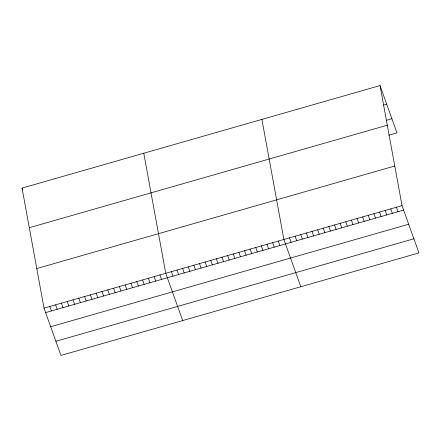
<?xml version="1.0" encoding="UTF-8"?>
<svg xmlns="http://www.w3.org/2000/svg" width="441" height="441" viewBox="0 0 441 441"><rect width="100%" height="100%" fill="white"/><g stroke="black" fill="none" stroke-linecap="round" stroke-linejoin="round"><path stroke-width="0.66" d="M380.043 85.576L402.021 205.633L418.95 252.908L60.957 355.424L44.028 308.149L22.05 188.092L380.043 85.576L396.972 132.851L388.846 135.178M383.571 105.063L386.696 104.164M386.283 120.332L391.911 118.723M29.304 227.71L387.297 125.2M36.774 268.53L394.772 166.014M44.028 308.149L402.021 205.633M45.627 312.603L403.62 210.092M50.687 326.731L408.68 224.221M55.897 341.29L413.89 238.779M396.398 207.248L397.991 211.702M390.77 208.858L392.369 213.312M385.147 210.467L386.74 214.927M379.519 212.077L381.118 216.537M373.896 213.692L375.489 218.146M368.268 215.302L369.867 219.756M362.645 216.911L364.238 221.365M357.017 218.521L358.616 222.981M351.394 220.136L352.987 224.59M345.766 221.746L347.365 226.2M340.143 223.355L341.736 227.81M334.515 224.965L336.114 229.425M328.892 226.575L330.485 231.034M323.264 228.19L324.863 232.644M317.641 229.8L319.234 234.254M312.013 231.409L313.612 235.869M306.39 233.019L307.983 237.479M300.762 234.634L302.361 239.088M295.139 236.244L296.732 240.698M289.511 237.853L291.104 242.307M300.812 286.738L283.883 239.463L261.904 119.406M278.26 241.073L279.853 245.532M272.632 242.688L274.23 247.142M267.009 244.297L268.602 248.752M261.381 245.907L262.979 250.367M255.758 247.517L257.351 251.976M250.13 249.132L251.728 253.586M244.507 250.742L246.1 255.196M238.879 252.351L240.477 256.805M233.256 253.961L234.849 258.42M227.628 255.571L229.226 260.03M222.005 257.186L223.598 261.64M216.377 258.795L217.975 263.249M210.754 260.405L212.347 264.865M205.126 262.015L206.724 266.474M199.503 263.63L201.096 268.084M193.875 265.239L195.473 269.694M188.252 266.849L189.845 271.303M182.624 268.459L184.222 272.918M177.001 270.068L178.594 274.528M171.373 271.684L172.971 276.138M182.673 320.568L165.75 273.293L143.766 153.236M159.951 274.952L161.549 279.407M154.157 276.612L155.75 281.071M148.358 278.271L149.957 282.731M142.564 279.93L144.157 284.39M136.765 281.59L138.364 286.049M130.971 283.249L132.565 287.708M125.172 284.914L126.771 289.368M119.379 286.573L120.972 291.027M113.585 288.232L115.178 292.686M107.786 289.891L109.385 294.345M101.992 291.551L103.585 296.005M96.193 293.21L97.792 297.664M90.399 294.869L91.993 299.323M84.6 296.528L86.199 300.988M78.807 298.188L80.4 302.647M73.008 299.847L74.606 304.307M67.214 301.506L68.813 305.966M22.05 188.092L22.734 189.999M61.42 303.165L63.013 307.625M55.621 304.825L57.22 309.284M49.827 306.489L51.421 310.944"/></g></svg>
